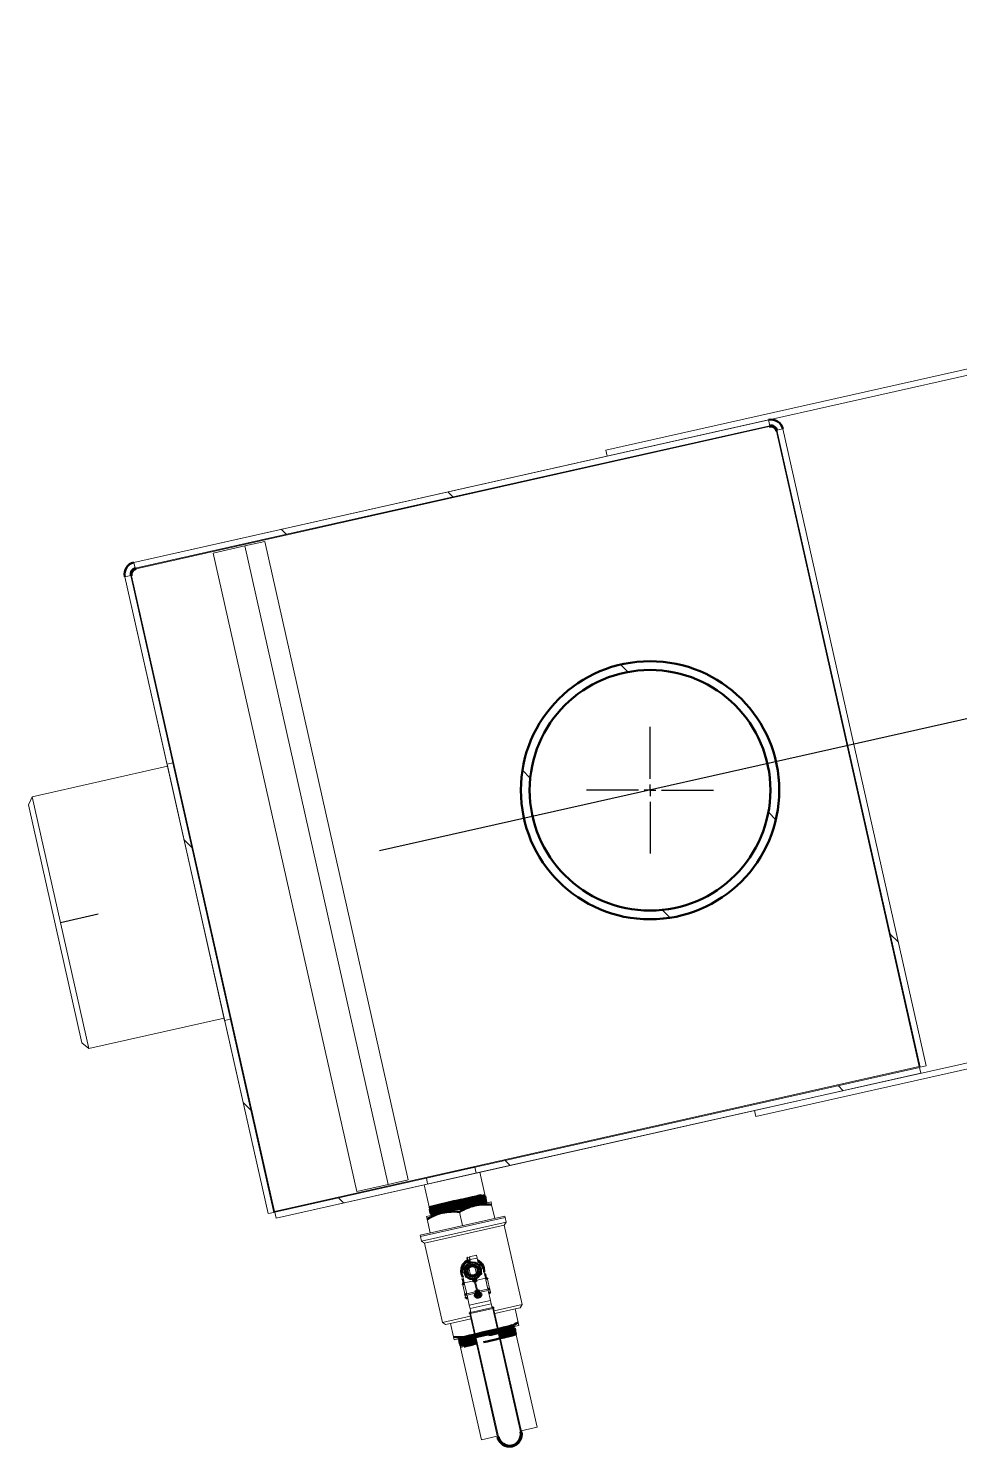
# Model space of a CAD drawing. Header units: inches. Extents: x 0 to 4731, y 0 to 1632.
# Drawn here: x 3514 to 3552.8, y 626.9 to 685.9 of the extents above; entities that cross this region are included whole.
import ezdxf

# ---------------------------------------------------------------- set-up
doc = ezdxf.new("R2010")
doc.units = ezdxf.units.IN
doc.header["$LTSCALE"] = 48
doc.header["$MEASUREMENT"] = 0
doc.linetypes.add('CENTER', pattern=[2, 1.25, -0.25, 0.25, -0.25])
for name, color, linetype, lineweight in [('AM_0', 7, 'Continuous', 50), ('AM_7', 142, 'CENTER', 25), ('Am_8', 1, 'Continuous', 25), ('Process-AM_7', 142, 'CENTER', 25)]:
    doc.layers.add(name, color=color, linetype=linetype, lineweight=lineweight)
pattern_1 = [(315, (2644.142, 1859.378), (12.72792, 12.72792), []), (315, (2644.142, 1850.892), (12.72792, 12.72792), [])]

# ---------------------------------------------------------------- blocks, each defined once
blk = doc.blocks.new('SW_CENTERMARKSYMBOL_93')
at = {"layer": 'AM_7', "color": 0}
for p, q in [((0, 0.48), (0, 2.64)), ((-0.48, 0), (-2.64, 0)), ((0, 0), (-0.24, 0)), ((0, 0), (0, 0.24)), ((0, 0), (0, -0.24)), ((0, 0), (0.24, 0)), ((0.48, 0), (2.64, 0)), ((0, -0.48), (0, -2.64))]:
    blk.add_line(p, q, dxfattribs=at)

msp = doc.modelspace()

# ---------------------------------------------------------------- hatches: boundary and pattern name
at = {"layer": 'Am_8'}
h = msp.add_hatch(dxfattribs=at)
h.set_pattern_fill('ANSI32', color=256, scale=48, angle=-90, style=0)
h.set_pattern_definition(pattern_1)
edge = h.paths.add_edge_path(flags=0)
edge.add_line((3518.014448, 663.089649), (3523.976253, 636.563869))
edge.add_line((3523.976253, 636.563869), (3524.220168, 636.61869))
edge.add_line((3524.220168, 636.61869), (3518.258363, 663.14447))
edge.add_arc((3518.502278, 663.199292), 0.25, 102.66702852, 192.66702852, ccw=False)
edge.add_line((3518.447457, 663.443207), (3544.85128, 669.377601))
edge.add_arc((3544.906101, 669.133686), 0.25, 12.66702852, 102.66702852, ccw=False)
edge.add_line((3545.150017, 669.188507), (3551.111822, 642.662727))
edge.add_line((3551.111822, 642.662727), (3551.355737, 642.717548))
edge.add_line((3551.355737, 642.717548), (3545.393932, 669.243329))
edge.add_arc((3544.906101, 669.133686), 0.5, 12.66702852, 102.66702852)
edge.add_line((3544.796459, 669.621517), (3518.392636, 663.687122))
edge.add_arc((3518.502278, 663.199292), 0.5, 102.66702852, 192.66702852)
h = msp.add_hatch(dxfattribs=at)
h.set_pattern_fill('ANSI32', color=256, scale=48, angle=-90, style=0)
h.set_pattern_definition(pattern_1)
edge = h.paths.add_edge_path(flags=0)
edge.add_arc((3539.867529, 654.196496), 5.375, -90, 270)
edge = h.paths.add_edge_path(flags=0)
edge.add_arc((3539.867529, 654.196496), 5.01, -90, 270)
h = msp.add_hatch(dxfattribs=at)
h.set_pattern_fill('ANSI32', color=256, scale=48, angle=-90, style=0)
h.set_pattern_definition(pattern_1)
h.paths.add_polyline_path([(3551.081332, 642.655874), (3524.250658, 636.625542), (3524.305479, 636.381627), (3551.136154, 642.411959)], flags=0)

# ---------------------------------------------------------------- linework, layer by layer
at = {"layer": 'AM_0', "lineweight": 18}
for p, q in [((3561.442566, 673.619051), (3538.026704, 668.356216)), ((3561.468644, 673.368675), (3538.081526, 668.112301)), ((3518.392636, 663.687122), (3544.796459, 669.621517)), ((3518.447457, 663.443207), (3544.85128, 669.377601)), ((3544.827644, 669.340259), (3518.484799, 663.41957)), ((3544.796459, 669.621517), (3544.85128, 669.377601)), ((3545.150017, 669.188507), (3545.393932, 669.243329)), ((3545.393932, 669.243329), (3551.355737, 642.717548)), ((3551.07448, 642.686363), (3545.12638, 669.151165)), ((3545.150017, 669.188507), (3551.111822, 642.662727)), ((3538.081526, 668.112301), (3518.392636, 663.687122)), ((3538.081526, 668.112301), (3538.026704, 668.356216)), ((3523.001372, 664.370634), (3523.83415, 664.557805)), ((3523.83415, 664.557805), (3529.809661, 637.971046)), ((3523.001372, 664.370634), (3521.69302, 664.076575)), ((3521.69302, 664.076575), (3527.66853, 637.489816)), ((3523.001372, 664.370634), (3528.976882, 637.783874)), ((3518.447457, 663.443207), (3518.392636, 663.687122)), ((3518.014448, 663.089649), (3518.258363, 663.14447)), ((3523.976253, 636.563869), (3518.014448, 663.089649)), ((3518.014448, 663.089649), (3519.789284, 655.192894)), ((3524.220168, 636.61869), (3518.258363, 663.14447)), ((3518.295705, 663.120834), (3524.243805, 636.656032)), ((3519.789284, 655.192894), (3514.155198, 653.926604)), ((3520.012587, 655.339427), (3519.768672, 655.284606)), ((3522.167208, 644.612827), (3519.76905, 655.282921)), ((3522.146596, 644.704539), (3519.789284, 655.192894)), ((3520.012587, 655.339427), (3522.410745, 644.669333)), ((3514.155198, 653.926604), (3513.999723, 653.590633)), ((3514.155198, 653.926604), (3516.51251, 643.43825)), ((3516.228226, 643.675383), (3513.999723, 653.590633)), ((3567.60631, 646.113711), (3544.219399, 640.857383)), ((3567.690082, 645.876303), (3544.274221, 640.613468)), ((3516.51251, 643.43825), (3522.146596, 644.704539)), ((3522.146596, 644.704539), (3522.167208, 644.612827)), ((3522.146596, 644.704539), (3523.976253, 636.563869)), ((3522.167208, 644.612827), (3522.411124, 644.667648)), ((3516.228226, 643.675383), (3516.51251, 643.43825)), ((3524.243805, 636.656032), (3551.07448, 642.686363)), ((3524.250658, 636.625542), (3551.081332, 642.655874)), ((3551.136154, 642.411959), (3551.081332, 642.655874)), ((3551.111822, 642.662727), (3551.355737, 642.717548)), ((3524.305479, 636.381627), (3551.136154, 642.411959)), ((3544.219399, 640.857383), (3532.781533, 638.286664)), ((3544.274221, 640.613468), (3544.219399, 640.857383)), ((3530.559769, 638.043548), (3532.57646, 638.496809)), ((3532.631281, 638.252894), (3532.57646, 638.496809)), ((3529.809661, 637.971046), (3528.976882, 637.783874)), ((3530.464338, 637.765862), (3531.622936, 638.026263)), ((3530.559769, 638.043548), (3530.61459, 637.799632)), ((3531.622936, 638.026263), (3532.781533, 638.286664)), ((3532.988055, 637.367786), (3532.781533, 638.286664)), ((3530.464338, 637.765862), (3524.305479, 636.381627)), ((3527.66853, 637.489816), (3528.976882, 637.783874)), ((3530.464338, 637.765862), (3530.670861, 636.846985)), ((3532.038446, 637.154357), (3532.842278, 637.335022)), ((3532.842278, 637.335022), (3532.988055, 637.367786)), ((3532.953915, 637.31385), (3532.988055, 637.367786)), ((3533.003182, 637.289115), (3533.000851, 637.30124)), ((3530.670861, 636.846985), (3532.038446, 637.154357)), ((3530.670861, 636.846985), (3530.68945, 636.835218)), ((3530.69231, 636.837855), (3530.676803, 636.823559)), ((3530.676946, 636.82337), (3530.679978, 636.811604)), ((3530.702064, 636.7403), (3530.680285, 636.824536)), ((3530.698656, 636.739124), (3530.701684, 636.727373)), ((3530.742221, 636.792233), (3530.744571, 636.781775)), ((3530.763929, 636.707989), (3530.76628, 636.697528)), ((3531.238445, 636.60178), (3532.579979, 636.903296)), ((3532.579979, 636.903296), (3533.250746, 637.054054)), ((3532.957582, 637.234445), (3532.955231, 637.244908)), ((3532.97401, 637.149015), (3532.971659, 637.159475)), ((3532.990436, 637.063581), (3532.988085, 637.07404)), ((3533.019602, 637.203715), (3533.017277, 637.215809)), ((3533.036034, 637.118256), (3533.03372, 637.130287)), ((3533.052455, 637.032852), (3533.050135, 637.044919)), ((3533.277676, 636.934233), (3533.250746, 637.054054)), ((3533.277676, 636.934233), (3533.40483, 636.36849)), ((3523.976253, 636.563869), (3524.220168, 636.61869)), ((3524.250658, 636.625542), (3524.305479, 636.381627)), ((3530.302533, 635.671233), (3533.824059, 636.462714)), ((3530.316834, 635.607603), (3533.83836, 636.399084)), ((3530.362128, 635.4152), (3533.879751, 636.205804)), ((3530.567678, 636.451021), (3531.238445, 636.60178)), ((3530.567678, 636.451021), (3530.594609, 636.3312)), ((3530.594609, 636.3312), (3530.721762, 635.765457)), ((3530.720349, 636.654944), (3530.723395, 636.643123)), ((3530.742077, 636.570626), (3530.74511, 636.558855)), ((3530.767072, 636.697555), (3530.76633, 636.697517)), ((3530.78564, 636.623746), (3530.787991, 636.613283)), ((3530.807348, 636.539496), (3530.809699, 636.529036)), ((3531.936142, 636.632717), (3532.063296, 636.066973)), ((3533.799207, 636.078558), (3533.879751, 636.205804)), ((3533.83836, 636.399084), (3533.824059, 636.462714)), ((3533.879751, 636.205804), (3533.836409, 636.398645)), ((3530.302533, 635.671233), (3530.316834, 635.607603)), ((3530.318786, 635.608041), (3530.362128, 635.4152)), ((3530.489374, 635.334656), (3533.799207, 636.078558)), ((3534.541885, 632.774167), (3533.799207, 636.078558)), ((3530.362128, 635.4152), (3530.489374, 635.334656)), ((3530.489374, 635.334656), (3531.232053, 632.030265)), ((3532.107848, 634.300012), (3532.253886, 634.434616)), ((3532.253886, 634.434616), (3532.399924, 634.56922)), ((3532.272765, 634.717222), (3532.262776, 634.716756)), ((3532.269068, 634.581686), (3532.262776, 634.716756)), ((3532.270573, 634.726978), (3532.350195, 634.744874)), ((3532.270573, 634.726978), (3532.272765, 634.717222)), ((3532.352388, 634.735117), (3532.272765, 634.717222)), ((3532.272765, 634.717222), (3532.27861, 634.591747)), ((3532.27861, 634.591747), (3532.283141, 634.582833)), ((3532.350195, 634.744874), (3532.352388, 634.735117)), ((3532.362145, 634.73731), (3532.352388, 634.735117)), ((3532.376424, 634.628176), (3532.352388, 634.735117)), ((3532.354557, 634.771068), (3532.647256, 634.836854)), ((3532.381968, 634.649111), (3532.354557, 634.771068)), ((3532.376424, 634.628176), (3532.378828, 634.61847)), ((3532.674666, 634.714896), (3532.381968, 634.649111)), ((3532.381968, 634.649111), (3532.388349, 634.620719)), ((3532.399924, 634.56922), (3532.589513, 634.51005)), ((3532.575936, 634.356125), (3532.569553, 634.384527)), ((3532.575936, 634.356125), (3532.642034, 634.062039)), ((3532.589513, 634.51005), (3532.779103, 634.45088)), ((3532.647256, 634.836854), (3532.674666, 634.714896)), ((3532.706175, 634.574703), (3532.674666, 634.714896)), ((3532.779103, 634.45088), (3532.822655, 634.257105)), ((3532.138819, 633.678826), (3532.04798, 634.082993)), ((3532.056211, 633.818357), (3532.065968, 633.82055)), ((3532.092757, 633.655754), (3532.056211, 633.818357)), ((3532.063775, 633.830307), (3532.102801, 633.839078)), ((3532.063775, 633.830307), (3532.065968, 633.82055)), ((3532.104994, 633.829321), (3532.065968, 633.82055)), ((3532.065968, 633.82055), (3532.101454, 633.662661)), ((3532.1514, 634.106237), (3532.107848, 634.300012)), ((3532.138819, 633.678826), (3532.4803, 633.755576)), ((3532.194952, 633.912463), (3532.1514, 634.106237)), ((3532.384541, 633.853293), (3532.194952, 633.912463)), ((3532.325638, 634.329706), (3532.332021, 634.301304)), ((3532.398118, 634.007218), (3532.332021, 634.301304)), ((3532.574131, 633.794122), (3532.384541, 633.853293)), ((3532.398118, 634.007218), (3532.404502, 633.978815)), ((3532.545882, 633.748573), (3532.619154, 633.765042)), ((3532.720169, 633.928727), (3532.574131, 633.794122)), ((3532.648417, 634.033637), (3532.642034, 634.062039)), ((3532.675432, 633.799433), (3533.016913, 633.876183)), ((3532.866207, 634.063331), (3532.720169, 633.928727)), ((3532.822655, 634.257105), (3532.866207, 634.063331)), ((3533.016913, 633.876183), (3532.926075, 634.28035)), ((3532.980896, 634.036434), (3533.019922, 634.045206)), ((3533.022115, 634.035449), (3532.983089, 634.026678)), ((3533.118366, 633.424791), (3533.016913, 633.876183)), ((3533.022115, 634.035449), (3533.019922, 634.045206)), ((3533.031872, 634.037642), (3533.022115, 634.035449)), ((3533.057602, 633.87756), (3533.022115, 634.035449)), ((3533.031872, 634.037642), (3533.068418, 633.875039)), ((3533.107371, 633.838534), (3533.208824, 633.387142)), ((3532.174623, 633.1547), (3532.07317, 633.606092)), ((3532.138819, 633.678826), (3532.240271, 633.227434)), ((3532.240271, 633.227434), (3532.581753, 633.304184)), ((3532.594157, 633.248992), (3532.252676, 633.172243)), ((3532.346409, 632.755197), (3532.252676, 633.172243)), ((3532.609784, 633.726698), (3532.570757, 633.717927)), ((3532.570757, 633.717927), (3532.647401, 633.376919)), ((3532.594157, 633.248992), (3532.581753, 633.304184)), ((3532.597864, 633.116037), (3532.84283, 633.171095)), ((3532.609784, 633.726698), (3532.686427, 633.38569)), ((3532.647401, 633.376919), (3532.659805, 633.321727)), ((3532.698832, 633.330498), (3532.686427, 633.38569)), ((3532.776885, 633.348041), (3533.118366, 633.424791)), ((3532.776885, 633.348041), (3532.789289, 633.292849)), ((3533.130771, 633.369599), (3532.789289, 633.292849)), ((3533.224504, 632.952553), (3533.130771, 633.369599)), ((3533.225043, 633.314979), (3533.208824, 633.387142)), ((3532.174623, 633.1547), (3532.190842, 633.082537)), ((3532.346409, 632.755197), (3533.224504, 632.952553)), ((3532.377421, 632.617218), (3532.346409, 632.755197)), ((3533.255515, 632.814574), (3532.377421, 632.617218)), ((3532.414076, 632.454129), (3532.377421, 632.617218)), ((3532.394562, 632.449743), (3533.311684, 632.655871)), ((3533.320455, 632.616845), (3532.403334, 632.410717)), ((3533.224504, 632.952553), (3533.255515, 632.814574)), ((3533.29217, 632.651485), (3533.255515, 632.814574)), ((3533.311684, 632.655871), (3533.320455, 632.616845)), ((3533.320455, 632.616845), (3533.359481, 632.625616)), ((3534.476196, 627.474622), (3533.320455, 632.616845)), ((3533.359481, 632.625616), (3534.515222, 627.483394)), ((3533.384556, 632.514051), (3534.541885, 632.774167)), ((3533.408346, 632.408205), (3534.252292, 632.597886)), ((3534.252292, 632.597886), (3534.459828, 632.644531)), ((3534.252292, 632.597886), (3534.379446, 632.032142)), ((3534.459828, 632.644531), (3534.541885, 632.774167)), ((3531.232053, 632.030265), (3532.389382, 632.290381)), ((3531.232053, 632.030265), (3531.361689, 631.948208)), ((3531.361689, 631.948208), (3531.569225, 631.994853)), ((3531.569225, 631.994853), (3532.413172, 632.184534)), ((3531.569225, 631.994853), (3531.696379, 631.429109)), ((3532.364307, 632.401946), (3532.403334, 632.410717)), ((3533.520048, 627.259723), (3532.364307, 632.401946)), ((3532.394562, 632.449743), (3532.403334, 632.410717)), ((3532.403334, 632.410717), (3533.559075, 627.268494)), ((3534.379446, 632.032142), (3534.406377, 631.912322)), ((3531.723309, 631.309288), (3531.696379, 631.429109)), ((3531.723309, 631.309288), (3532.394076, 631.460047)), ((3532.567256, 631.49897), (3532.394076, 631.460047)), ((3532.498227, 631.474925), (3532.568875, 631.491767)), ((3533.73561, 631.761563), (3533.56243, 631.72264)), ((3533.618531, 631.47303), (3533.74877, 631.504118)), ((3533.637605, 631.388163), (3533.660018, 631.393497)), ((3533.642184, 631.367792), (3534.303194, 631.516358)), ((3534.406377, 631.912322), (3533.73561, 631.761563)), ((3534.038834, 631.698445), (3533.982974, 631.684562)), ((3534.166693, 631.823831), (3534.16434, 631.834298)), ((3534.188371, 631.739591), (3534.186021, 631.75005)), ((3534.234107, 631.648134), (3534.218788, 631.677352)), ((3534.226593, 631.802935), (3534.224701, 631.803463)), ((3534.231976, 631.792723), (3534.228928, 631.804553)), ((3534.253693, 631.708451), (3534.250678, 631.720151)), ((3534.2551, 631.605185), (3534.275599, 631.624082)), ((3534.282547, 631.555739), (3534.256128, 631.606132)), ((3534.275428, 631.624105), (3534.272347, 631.636063)), ((3534.293789, 631.551891), (3534.281653, 631.55568)), ((3534.290192, 631.533302), (3534.29727, 631.539828)), ((3534.293319, 631.550947), (3534.290935, 631.550972)), ((3534.303194, 631.516358), (3534.292968, 631.535862)), ((3534.29711, 631.539969), (3534.294066, 631.551779)), ((3535.167571, 627.670498), (3534.303194, 631.516358)), ((3531.921611, 631.330434), (3531.923917, 631.31844)), ((3531.938021, 631.245086), (3531.940339, 631.233034)), ((3531.954449, 631.159649), (3531.956752, 631.147666)), ((3531.959068, 631.160851), (3531.963019, 631.163211)), ((3531.97089, 631.07414), (3531.973181, 631.062225)), ((3531.972299, 631.074411), (3531.970988, 631.074328)), ((3531.992782, 631.094429), (3531.971074, 631.074416)), ((3531.973107, 631.062007), (3531.991042, 631.056407)), ((3531.983655, 631.299765), (3531.986005, 631.289308)), ((3531.988555, 631.058276), (3531.985999, 630.995556)), ((3531.985999, 630.995556), (3532.132612, 631.028508)), ((3531.985999, 630.995556), (3532.850376, 627.149696)), ((3531.991788, 631.137648), (3531.989957, 631.092693)), ((3531.994994, 631.216344), (3531.9942, 631.196846)), ((3532.132612, 631.028508), (3532.64701, 631.144122)), ((3532.137284, 631.029696), (3532.132612, 631.028508)), ((3532.1987, 631.044908), (3532.137284, 631.029696)), ((3532.489481, 631.1153), (3532.645132, 631.152477)), ((3532.579419, 631.226188), (3532.626068, 631.237297)), ((3533.511386, 627.298262), (3532.850376, 627.149696)), ((3533.559075, 627.268494), (3533.520048, 627.259723)), ((3534.476196, 627.474622), (3534.515222, 627.483394)), ((3535.167571, 627.670498), (3534.506561, 627.521932))]:
    msp.add_line(p, q, dxfattribs=at)
at = {"layer": 'AM_0', "flags": 128}
for points in [[(3532.842278, 637.335022), (3532.762071, 637.315171), (3532.635816, 637.284437), (3532.482743, 637.247605), (3532.315718, 637.207707), (3532.129945, 637.163526), (3531.941062, 637.118715), (3531.743623, 637.071911), (3531.554244, 637.026989), (3531.367465, 636.982582), (3531.199005, 636.942361), (3531.044006, 636.905096), (3530.915514, 636.873858), (3530.809826, 636.847677), (3530.735839, 636.828689), (3530.691426, 636.816279), (3530.681825, 636.81208)], [(3530.720629, 636.655354), (3530.700835, 636.740664), (3530.728567, 636.749256), (3530.789472, 636.765371), (3530.878435, 636.787725), (3530.997993, 636.817023), (3531.138116, 636.850875), (3531.302805, 636.890316), (3531.478245, 636.932105), (3531.669449, 636.977506), (3531.86159, 637.023064), (3532.05898, 637.069872), (3532.244826, 637.114015), (3532.42453, 637.156847), (3532.581908, 637.194577), (3532.72267, 637.22864), (3532.857438, 637.261841), (3532.935761, 637.281803), (3532.984946, 637.295284), (3533.000852, 637.301218), (3533.017208, 637.215796)], [(3533.000933, 637.301352), (3532.970897, 637.310729), (3532.955067, 637.315671)], [(3530.679881, 636.811565), (3530.711207, 636.801786), (3530.742532, 636.792006)], [(3530.74477, 636.781958), (3530.721636, 636.760631), (3530.698502, 636.739304)], [(3530.70159, 636.727318), (3530.732916, 636.717538), (3530.763961, 636.707846)], [(3532.998908, 637.28801), (3532.998825, 637.287013), (3532.966388, 637.277364), (3532.900802, 637.260195), (3532.807602, 637.236889), (3532.684109, 637.206706), (3532.540727, 637.172121), (3532.373326, 637.132069), (3532.196002, 637.089856), (3532.003641, 637.044194), (3531.812436, 636.998861), (3531.616872, 636.95248), (3531.43341, 636.908887), (3531.256758, 636.866756), (3531.101783, 636.829566), (3530.964016, 636.796174), (3530.855055, 636.769326), (3530.771761, 636.748178), (3530.721147, 636.734443), (3530.701763, 636.727659), (3530.704665, 636.727804)], [(3530.745839, 636.571911), (3530.72053, 636.655351), (3530.741018, 636.662383), (3530.792595, 636.676333), (3530.876728, 636.697669), (3530.986353, 636.724667), (3531.124602, 636.758166), (3531.279874, 636.795423), (3531.456608, 636.837571), (3531.639975, 636.881143), (3531.835218, 636.927451), (3532.078725, 636.985197), (3532.262999, 637.028972), (3532.441189, 637.071449), (3532.598325, 637.109125), (3532.738915, 637.14315), (3532.874951, 637.176669), (3532.952856, 637.196537), (3533.001669, 637.209935), (3533.030845, 637.129735)], [(3533.016403, 637.2031), (3533.018492, 637.202919), (3532.993107, 637.194786), (3532.946481, 637.182274), (3532.876035, 637.164364), (3532.786157, 637.14213), (3532.674952, 637.115061), (3532.527851, 637.07964), (3532.357547, 637.038936), (3532.178377, 636.996308), (3531.985178, 636.950458), (3531.794211, 636.905179), (3531.59997, 636.859094), (3531.418802, 636.816017), (3531.245483, 636.774635), (3531.0946, 636.738365), (3530.961802, 636.70609), (3530.858268, 636.680462), (3530.781016, 636.660671), (3530.736552, 636.648319), (3530.724869, 636.643503)], [(3530.744332, 636.792708), (3530.742586, 636.792726), (3530.761547, 636.79928), (3530.808723, 636.812175), (3530.882875, 636.831134), (3530.982061, 636.855719), (3531.103687, 636.885347), (3531.117636, 636.888723)], [(3530.746714, 636.782103), (3530.744969, 636.782121), (3530.76393, 636.788675), (3530.811106, 636.80157), (3530.885258, 636.820529), (3530.984445, 636.845114), (3531.10607, 636.874742), (3531.246955, 636.908699), (3531.403417, 636.946157), (3531.571368, 636.986197), (3531.746418, 637.027833), (3531.945385, 637.075121)], [(3533.032209, 637.117242), (3533.032681, 637.11652), (3533.001021, 637.106977), (3532.939037, 637.090686), (3532.844956, 637.067114), (3532.726707, 637.038178), (3532.580889, 637.002977), (3532.41978, 636.964408), (3532.23874, 636.92129), (3532.053008, 636.877187), (3531.857229, 636.830757), (3531.667882, 636.785842), (3531.479506, 636.741076), (3531.307955, 636.70016), (3531.148281, 636.661845), (3531.013925, 636.629289), (3530.901013, 636.601483), (3530.819051, 636.580703), (3530.76568, 636.56628), (3530.745399, 636.559363), (3530.747275, 636.559413)], [(3530.76469, 636.70816), (3530.763947, 636.708122), (3530.779385, 636.713884), (3530.823072, 636.725995), (3530.89386, 636.744198), (3530.989894, 636.768074), (3531.108661, 636.79706), (3531.247057, 636.830458), (3531.401463, 636.867454), (3531.567844, 636.907141), (3531.741853, 636.948543), (3531.918943, 636.990637), (3532.094486, 637.032384), (3532.263893, 637.072752), (3532.422736, 637.110745), (3532.566861, 637.14543), (3532.692497, 637.17596), (3532.796355, 637.201595), (3532.875711, 637.221723), (3532.928483, 637.235876), (3532.953277, 637.243741), (3532.952311, 637.2441)], [(3530.767444, 636.697933), (3530.781769, 636.703279), (3530.825456, 636.71539), (3530.896243, 636.733593), (3530.992277, 636.757469), (3531.111045, 636.786455), (3531.24944, 636.819853), (3531.403846, 636.856849), (3531.570228, 636.896536), (3531.744237, 636.937938), (3531.921327, 636.980032), (3532.096869, 637.021779), (3532.266277, 637.062147), (3532.42512, 637.10014), (3532.569245, 637.134825), (3532.694881, 637.165355), (3532.798738, 637.19099), (3532.878095, 637.211118), (3532.930866, 637.225271), (3532.955661, 637.233136), (3532.95419, 637.233683)], [(3530.78653, 636.623946), (3530.797663, 636.628587), (3530.837861, 636.639914), (3530.905272, 636.657358), (3530.998129, 636.680521), (3531.114004, 636.708856), (3531.249866, 636.741684), (3531.402164, 636.778207), (3531.566917, 636.817528), (3531.739821, 636.858682), (3531.916357, 636.900652), (3532.091912, 636.942401), (3532.261897, 636.982898), (3532.421868, 637.021145), (3532.567643, 637.056201), (3532.695406, 637.087209), (3532.801814, 637.113417), (3532.884077, 637.134199), (3532.940037, 637.149068), (3532.968218, 637.157694), (3532.968087, 637.158521)], [(3530.790516, 636.614009), (3530.800046, 636.617982), (3530.840244, 636.629309), (3530.907655, 636.646753), (3531.000513, 636.669916), (3531.116388, 636.698251), (3531.25225, 636.731079), (3531.404547, 636.767602), (3531.569301, 636.806923), (3531.742205, 636.848077), (3531.918741, 636.890047), (3532.094296, 636.931796), (3532.26428, 636.972293), (3532.424252, 637.01054), (3532.570026, 637.045596), (3532.69779, 637.076604), (3532.804197, 637.102812), (3532.886461, 637.123594), (3532.94242, 637.138463), (3532.970601, 637.147089), (3532.970425, 637.14821)], [(3530.809519, 636.539984), (3530.816372, 636.543388), (3530.853083, 636.553931), (3530.917107, 636.570613), (3531.006768, 636.593057), (3531.119719, 636.620736), (3531.253006, 636.652985), (3531.403145, 636.689022), (3531.566212, 636.727965), (3531.737946, 636.768856), (3531.91386, 636.810686), (3532.089357, 636.852422), (3532.259849, 636.893033), (3532.42088, 636.931518), (3532.568238, 636.96693), (3532.698069, 636.998403), (3532.806973, 637.025172), (3532.892097, 637.046596), (3532.951207, 637.062174), (3532.982745, 637.071555), (3532.984293, 637.073037)], [(3530.813048, 636.529948), (3530.818756, 636.532783), (3530.855466, 636.543326), (3530.919491, 636.560008), (3531.009152, 636.582452), (3531.122102, 636.610131), (3531.255389, 636.64238), (3531.405528, 636.678417), (3531.568595, 636.71736), (3531.74033, 636.758251), (3531.916244, 636.800081), (3532.09174, 636.841817), (3532.262233, 636.882428), (3532.423263, 636.920913), (3532.570622, 636.956325), (3532.700452, 636.987798), (3532.809357, 637.014567), (3532.894481, 637.035991), (3532.95359, 637.051569), (3532.985129, 637.06095), (3532.987093, 637.06283)], [(3530.966779, 636.540721), (3531.047591, 636.650057), (3531.18833, 636.684047), (3531.353305, 636.723553), (3531.528676, 636.765327), (3531.719455, 636.810632), (3531.907354, 636.855193), (3532.099973, 636.900881), (3532.281519, 636.944014), (3532.457074, 636.985867), (3532.614053, 637.023507), (3532.754577, 637.057517), (3532.86685, 637.08511), (3532.954071, 637.10714), (3533.008911, 637.121824), (3533.032924, 637.129647), (3533.049316, 637.044761)], [(3531.945385, 637.075121), (3531.92425, 637.070363), (3531.839409, 637.051262), (3531.667698, 637.012598), (3531.500224, 636.974891), (3531.341151, 636.939067), (3531.194236, 636.905979), (3531.117636, 636.888723)], [(3533.049421, 637.032269), (3533.051614, 637.032193), (3533.028587, 637.024658), (3532.972534, 637.009632), (3532.888186, 636.988316), (3532.773123, 636.960027), (3532.637038, 636.927083), (3532.476014, 636.888464), (3532.303609, 636.847356), (3532.114853, 636.802505), (3531.925636, 636.757618), (3531.813993, 636.731137)], [(3532.955014, 637.244708), (3532.979143, 637.266952), (3533.003271, 637.289195)], [(3533.017358, 637.215917), (3532.987323, 637.225294), (3532.95755, 637.23459)], [(3532.971443, 637.159275), (3532.995571, 637.181519), (3533.0197, 637.203762)], [(3533.033758, 637.130494), (3533.003723, 637.139871), (3532.973978, 637.149157)], [(3532.987868, 637.07384), (3533.011997, 637.096083), (3533.036125, 637.118327)], [(3533.050171, 637.045063), (3533.020135, 637.05444), (3532.990404, 637.063723)], [(3533.019008, 637.00197), (3533.028422, 637.010649), (3533.052551, 637.032893)], [(3530.766491, 636.697722), (3530.743357, 636.676395), (3530.720222, 636.655068)], [(3530.723302, 636.643071), (3530.754629, 636.633292), (3530.785673, 636.6236)], [(3530.788222, 636.613496), (3530.765088, 636.592169), (3530.741954, 636.570841)], [(3530.74501, 636.558824), (3530.776336, 636.549045), (3530.80738, 636.539353)], [(3530.80993, 636.529248), (3530.786795, 636.507921), (3530.763661, 636.486593)], [(3532.083856, 633.923372), (3532.051203, 633.982509), (3532.024443, 634.0584), (3532.009939, 634.139994), (3532.020174, 634.29707), (3532.079705, 634.443729), (3532.127187, 634.508612), (3532.186807, 634.566238), (3532.267611, 634.61297)], [(3532.697849, 634.611751), (3532.762669, 634.579252), (3532.824216, 634.526049), (3532.87761, 634.461324), (3532.918438, 634.390457), (3532.947886, 634.311297), (3532.965689, 634.152354), (3532.960442, 634.127442)], [(3532.691723, 633.270921), (3532.649011, 633.255882), (3532.613254, 633.232119), (3532.588327, 633.202206), (3532.576933, 633.169385), (3532.580305, 633.137213), (3532.598078, 633.109175), (3532.628326, 633.088311), (3532.667772, 633.076881), (3532.71214, 633.076124), (3532.756623, 633.086122), (3532.7964, 633.105791), (3532.827161, 633.133), (3532.845573, 633.164801), (3532.84964, 633.197747), (3532.838921, 633.228268), (3532.814578, 633.253057), (3532.77925, 633.269427), (3532.736763, 633.275605), (3532.691723, 633.270921)], [(3532.571548, 631.479872), (3532.497424, 631.372827), (3532.342618, 631.33565), (3532.204822, 631.302276), (3532.095621, 631.275355), (3532.011888, 631.254125), (3531.960672, 631.240243), (3531.940514, 631.233295), (3531.924545, 631.318561)], [(3532.590615, 631.39504), (3532.559768, 631.298319), (3532.395402, 631.258978), (3532.255555, 631.225161), (3532.136215, 631.195939), (3532.047423, 631.173599), (3531.986632, 631.157532), (3531.958975, 631.148938), (3531.941983, 631.23335)], [(3534.160852, 631.833361), (3534.133, 631.914617), (3534.090554, 631.902559), (3534.015349, 631.883137), (3533.909924, 631.856924), (3533.77746, 631.824633), (3533.622266, 631.787234), (3533.449129, 631.745801), (3533.263588, 631.701581), (3533.071444, 631.655877), (3532.878775, 631.610055), (3532.691668, 631.565483), (3532.515983, 631.523478), (3532.357336, 631.485303), (3532.220635, 631.45206), (3532.110325, 631.424749), (3532.029748, 631.40412), (3531.981623, 631.390785), (3531.967311, 631.385049), (3531.987461, 631.387059), (3532.041285, 631.396638), (3532.127282, 631.413447), (3532.24261, 631.436849), (3532.383805, 631.466065), (3532.546326, 631.500074), (3532.725179, 631.537753), (3532.914689, 631.577828), (3533.108954, 631.618971), (3533.301873, 631.659812), (3533.487373, 631.698985), (3533.659691, 631.735196), (3533.813339, 631.76721), (3533.943609, 631.79397), (3534.046286, 631.814529), (3534.118305, 631.828197), (3534.157248, 631.834431), (3534.162078, 631.832997), (3534.132477, 631.823826), (3534.069564, 631.807167), (3533.975162, 631.783431), (3533.852408, 631.753322), (3533.705037, 631.717681), (3533.537813, 631.677578), (3533.35592, 631.634178), (3533.165154, 631.588784), (3532.9715, 631.54274), (3532.781063, 631.49742), (3532.599883, 631.45418), (3532.433612, 631.414291), (3532.287589, 631.378953), (3532.166311, 631.349176), (3532.07375, 631.325854), (3532.012681, 631.30961), (3531.985215, 631.300918), (3531.992062, 631.299938), (3532.033204, 631.306666), (3532.107198, 631.320778), (3532.2119, 631.341792), (3532.34389, 631.368938), (3532.499168, 631.401319), (3532.672764, 631.437817), (3532.859318, 631.477227), (3533.05293, 631.518224), (3533.247551, 631.559447), (3533.437087, 631.599528), (3533.615553, 631.63712), (3533.777423, 631.670982), (3533.917521, 631.699951), (3534.03158, 631.723068), (3534.115882, 631.739497), (3534.167948, 631.74868), (3534.185982, 631.750215), (3534.169608, 631.744016), (3534.119174, 631.730162), (3534.03645, 631.70905), (3533.923891, 631.681233), (3533.785194, 631.647542), (3533.624609, 631.608931), (3533.570781, 631.685484)], [(3531.987376, 631.350034), (3532.071998, 631.371571), (3532.187936, 631.400148)], [(3532.58086, 631.43844), (3532.435995, 631.403686), (3532.289973, 631.368348), (3532.168695, 631.338571), (3532.076133, 631.315249), (3532.015064, 631.299005), (3531.987598, 631.290313), (3531.988942, 631.290121)], [(3532.187936, 631.400148), (3532.331524, 631.434939), (3532.498227, 631.474925)], [(3532.394076, 631.460047), (3532.441646, 631.471424), (3532.56508, 631.508652)], [(3532.410803, 631.364602), (3532.585443, 631.406372), (3532.587934, 631.406965)], [(3533.560477, 631.731329), (3533.562077, 631.731455), (3533.73561, 631.761563)], [(3534.007349, 631.822638), (3533.93858, 631.716259), (3533.799882, 631.6827), (3533.636585, 631.643599), (3533.563998, 631.715663)], [(3534.162664, 631.822926), (3534.135383, 631.904012), (3534.092938, 631.891954), (3534.017732, 631.872532), (3533.912308, 631.846319), (3533.779844, 631.814028), (3533.624649, 631.776629), (3533.573164, 631.674879)], [(3533.580392, 631.642724), (3533.746421, 631.68242), (3533.901212, 631.719729)], [(3534.228923, 631.791615), (3534.25287, 631.707585), (3534.228521, 631.699676), (3534.173316, 631.684915), (3534.085688, 631.662793), (3533.972991, 631.635102), (3533.832006, 631.600995), (3533.674567, 631.56324), (3533.583063, 631.630837)], [(3533.59946, 631.557885), (3533.660899, 631.572524), (3533.829553, 631.612949)], [(3534.251797, 631.707638), (3534.259764, 631.618218), (3534.210861, 631.604784), (3534.132819, 631.584898), (3534.023425, 631.557875), (3533.89185, 631.52595), (3533.734341, 631.488122), (3533.602135, 631.545981)], [(3533.606836, 631.525064), (3533.650949, 631.535521), (3533.808578, 631.573098), (3533.941993, 631.605161), (3534.055138, 631.632733), (3534.138406, 631.653532), (3534.194297, 631.66823), (3534.218063, 631.675662), (3534.216747, 631.675734)], [(3534.232887, 631.647494), (3534.234251, 631.647527), (3534.216069, 631.640622), (3534.167553, 631.626988), (3534.087366, 631.606138), (3533.982081, 631.579755), (3533.848827, 631.546968), (3533.698552, 631.510481), (3533.614664, 631.490235)], [(3534.273681, 631.623423), (3534.288102, 631.536003), (3534.248359, 631.524738), (3534.175578, 631.505931), (3534.07585, 631.481178), (3533.946348, 631.449629), (3533.797922, 631.413923), (3533.621207, 631.461124)], [(3533.660018, 631.393497), (3533.834002, 631.435119), (3533.986122, 631.471828)], [(3533.74877, 631.504118), (3533.909554, 631.542774), (3534.04549, 631.575845)], [(3533.829553, 631.612949), (3533.975281, 631.648221), (3534.093486, 631.677306)], [(3533.901212, 631.719729), (3534.030215, 631.751241), (3534.12936, 631.776043)], [(3533.986122, 631.471828), (3534.111555, 631.502508), (3534.206421, 631.526379)], [(3534.04549, 631.575845), (3534.152291, 631.602368), (3534.226584, 631.621584)], [(3534.093486, 631.677306), (3534.180439, 631.699368), (3534.233391, 631.713788)], [(3534.12936, 631.776043), (3534.195517, 631.793431), (3534.226593, 631.802935)], [(3534.164122, 631.834097), (3534.187282, 631.855449), (3534.210443, 631.876801)], [(3534.228647, 631.804629), (3534.197512, 631.814349), (3534.166659, 631.823982)], [(3534.185797, 631.749843), (3534.208957, 631.771195), (3534.232117, 631.792547)], [(3534.250325, 631.720381), (3534.21919, 631.730102), (3534.188339, 631.739734)], [(3534.206421, 631.526379), (3534.267647, 631.542658), (3534.293319, 631.550947)], [(3534.21756, 631.674853), (3534.230695, 631.686963), (3534.253856, 631.708315)], [(3534.226584, 631.621584), (3534.266022, 631.632967), (3534.268048, 631.634955)], [(3534.272065, 631.636144), (3534.24093, 631.645865), (3534.231584, 631.648782)], [(3534.233391, 631.713788), (3534.250675, 631.720161), (3534.248638, 631.719977)], [(3531.969759, 631.374933), (3531.945777, 631.352825), (3531.921795, 631.330717)], [(3531.923815, 631.318317), (3531.953884, 631.308928), (3531.983687, 631.299623)], [(3531.924496, 631.331325), (3531.936754, 631.336137), (3531.987376, 631.350034)], [(3531.986224, 631.289509), (3531.962243, 631.267401), (3531.938262, 631.245292)], [(3531.941144, 631.24594), (3531.939684, 631.246122), (3531.968602, 631.25514)], [(3531.940252, 631.232887), (3531.970321, 631.223499), (3531.997164, 631.215118)], [(3531.995454, 631.197447), (3531.978668, 631.181973), (3531.954687, 631.159865)], [(3531.956656, 631.14744), (3531.986726, 631.138052), (3531.995481, 631.135319)], [(3532.609679, 631.310217), (3532.618399, 631.222962), (3532.454003, 631.18363), (3532.304224, 631.147566), (3532.181654, 631.117631), (3532.082776, 631.09301), (3532.015917, 631.075596), (3531.979159, 631.064935), (3531.960728, 631.148431)], [(3531.963019, 631.163211), (3532.00577, 631.175338), (3532.083146, 631.195248)], [(3531.968602, 631.25514), (3532.032722, 631.27207), (3532.130007, 631.296454)], [(3531.970988, 631.074328), (3531.991753, 631.081514), (3532.048197, 631.096718)], [(3531.995593, 631.137493), (3531.994057, 631.137938), (3532.021444, 631.146191), (3532.081122, 631.161727), (3532.156198, 631.180455), (3532.254117, 631.204315), (3532.36851, 631.231877), (3532.501913, 631.26373), (3532.614138, 631.290379)], [(3532.600614, 631.350551), (3532.550468, 631.338444), (3532.399755, 631.301855), (3532.264705, 631.268668), (3532.156503, 631.241625), (3532.072232, 631.21986), (3532.0189, 631.20514), (3531.995097, 631.196976), (3531.996975, 631.196733)], [(3531.99653, 631.216281), (3531.995175, 631.216208), (3532.013856, 631.222478), (3532.06432, 631.235975), (3532.145244, 631.256298), (3532.257971, 631.283866), (3532.392376, 631.316209), (3532.552606, 631.354458), (3532.59735, 631.365071)], [(3532.048197, 631.096718), (3532.138522, 631.119538), (3532.259867, 631.14933)], [(3532.083146, 631.195248), (3532.192692, 631.222387), (3532.330942, 631.255978)], [(3532.130007, 631.296454), (3532.257376, 631.327599), (3532.410803, 631.364602)], [(3532.1987, 631.044908), (3532.331326, 631.077235), (3532.489481, 631.1153)], [(3532.259867, 631.14933), (3532.408397, 631.185231), (3532.579419, 631.226188)], [(3532.330942, 631.255978), (3532.493529, 631.295039), (3532.607005, 631.322116)], [(3533.640282, 631.376255), (3533.626344, 631.372925), (3533.446, 631.330038), (3533.251739, 631.28395), (3533.093639, 631.246462), (3532.933449, 631.208501)]]:
    msp.add_lwpolyline(points, dxfattribs=at)
at = {"layer": 'AM_0'}
for centre, radius in [((3539.867529, 654.196496), 5.375), ((3539.867529, 654.196496), 5.01), ((3532.487027, 634.181671), 0.254714)]:
    msp.add_circle(centre, radius, dxfattribs=at)
for centre, radius, start, end in [((3544.906101, 669.133686), 0.5, 12.66702852, 102.66702852), ((3544.906101, 669.133686), 0.5, 12.66702852, 102.66702852), ((3544.882465, 669.096344), 0.25, 12.66702852, 102.66702852), ((3544.906101, 669.133686), 0.25, 12.66702852, 102.66702852), ((3544.906101, 669.133686), 0.25, 12.66702852, 102.66702852), ((3518.502278, 663.199292), 0.5, 102.66702852, 192.66702852), ((3518.502278, 663.199292), 0.5, 102.66702852, 192.66702852), ((3518.502278, 663.199292), 0.25, 102.66702852, 192.66702852), ((3518.502278, 663.199292), 0.25, 102.66702852, 192.66702852), ((3518.539621, 663.175655), 0.25, 102.66702852, 192.66702852), ((3621.839816, 289.864866), 358.686592, 104.36632774, 104.65089321), ((3522.372791, 679.498594), 43.490063, 282.71548884, 284.07906265), ((3545.866567, 575.693753), 62.997006, 102.6799262, 103.93669131), ((3533.085531, 634.799062), 2.164113, 103.50952915, 122.08068588), ((3533.019726, 634.86882), 2.081459, 82.8811796, 102.19671944), ((3531.743997, 634.497545), 2.164113, 103.50952915, 122.08068588), ((3531.678193, 634.567303), 2.081459, 82.8811796, 102.19671944), ((3532.487027, 634.181671), 0.45, 102.66702852, 192.66702852), ((3532.487027, 634.181671), 0.344, 132.66702852, 192.66702852), ((3532.487027, 634.181671), 0.344, 72.66702852, 132.66702852), ((3532.272765, 634.717222), 0.01, 102.66702852, 182.66702852), ((3532.259079, 634.581221), 0.01, 299.70537517, 2.66702852), ((3532.438203, 634.430837), 0.226631, 134.76448425, 138.27075544), ((3532.487027, 634.181671), 0.46, 103.91268707, 116.94151444), ((3532.487027, 634.181671), 0.219, 67.86265434, 137.4714027), ((3532.487027, 634.181671), 0.195803, 62.99462881, 142.33942823), ((3532.352388, 634.735117), 0.01, 12.66702852, 102.66702852), ((3532.406508, 634.517124), 0.115056, 100.1763308, 105.15772623), ((3532.487027, 634.181671), 0.219, 318.28107427, 67.50794524), ((3532.487027, 634.181671), 0.344, 12.66702852, 72.66702852), ((3532.487027, 634.181671), 0.45, 12.66702852, 60.85671362), ((3532.065968, 633.82055), 0.01, 102.66702852, 192.66702852), ((3532.487027, 634.181671), 0.344, 192.66702852, 252.66702852), ((3532.487027, 634.181671), 0.219, 138.26399466, 247.86265434), ((3532.487027, 634.181671), 0.344, 252.66702852, 312.66702852), ((3532.487027, 634.181671), 0.195803, 242.99462881, 322.33942823), ((3532.487027, 634.181671), 0.219, 247.86265434, 317.4714027), ((3532.505562, 633.688779), 0.071414, 24.08878218, 110.71649549), ((3532.681181, 633.72825), 0.071414, 94.61756154, 181.24527486), ((3532.487027, 634.181671), 0.344, 312.66702852, 12.66702852), ((3533.042176, 633.809386), 0.071414, 24.08878217, 110.71649549), ((3533.022115, 634.035449), 0.01, 12.66702852, 102.66702852), ((3532.144568, 633.607644), 0.071414, 94.61756154, 181.24527486), ((3532.24602, 633.156252), 0.071414, 94.61756154, 181.24527486), ((3532.576003, 633.375367), 0.071414, 274.61756154, 1.24527486), ((3532.588408, 633.320175), 0.071414, 274.61756154, 1.24527486), ((3532.729529, 633.056123), 0.144259, 98.6060089, 157.56965127), ((3532.751622, 633.414838), 0.071414, 204.08878218, 290.71649549), ((3532.764027, 633.359646), 0.071414, 204.08878218, 290.71649549), ((3532.749464, 633.060603), 0.144259, 47.76440576, 106.72804813), ((3533.143628, 633.357994), 0.071414, 24.08878218, 110.71649549), ((3533.153645, 633.313427), 0.071414, 274.61756154, 1.24527486), ((3532.256037, 633.111685), 0.071414, 204.08878218, 290.71649549), ((3533.320455, 632.616845), 0.04, 12.66702852, 102.66702852), ((3532.403334, 632.410717), 0.04, 102.66702852, 192.66702852), ((3533.262523, 633.788546), 2.081459, 283.1373376, 302.45287744), ((3531.950616, 633.578237), 2.164113, 263.25337115, 281.82452788), ((3467.921444, 906.189158), 282.331724, 283.35894079, 283.44978631), ((3459.302267, 960.317724), 337.011814, 282.73449484, 282.80283233), ((3521.911064, 680.146869), 49.94323, 283.52642515, 283.98764352), ((3530.761203, 644.42281), 13.284693, 282.44315889, 285.24622308), ((3531.049282, 642.949884), 11.844489, 282.6187315, 285.83102507), ((3531.145654, 642.910674), 11.802118, 282.20382657, 285.44549294), ((3535.336835, 619.224388), 12.330241, 102.71600969, 105.72932275), ((3536.156517, 614.954356), 16.57016, 103.81879932, 104.05424771), ((3544.345938, 582.193333), 50.339265, 103.44105027, 104.03576134), ((3534.017635, 627.371558), 0.51, 192.66702852, 12.66702852), ((3534.017635, 627.371558), 0.47, 192.66702852, 12.66702852)]:
    msp.add_arc(centre, radius, start, end, dxfattribs=at)
at = {"layer": 'Process-AM_7'}
msp.add_line((3680.809903, 685.925099), (3515.334266, 648.680593), dxfattribs=at)

# ---------------------------------------------------------------- block references
at = {"layer": 'AM_7', "rotation": 270}
msp.add_blockref('SW_CENTERMARKSYMBOL_93', (3539.867529, 654.196496), dxfattribs=at)

doc.saveas('drawing.dxf')
